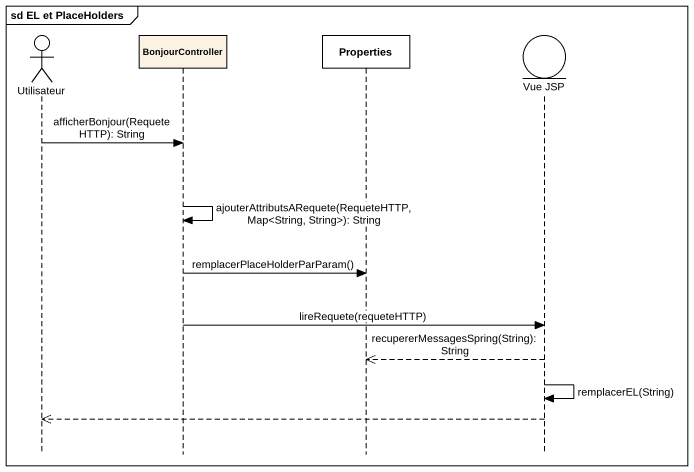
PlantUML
@startuml
mainframe sd EL et PlaceHolders
hide footbox
actor Utilisateur
participant BonjourController
participant Properties #FFFFFF
entity "Vue JSP" as Vue_JSP

Utilisateur -> BonjourController : afficherBonjour(RequeteHTTP): String
BonjourController -> BonjourController : ajouterAttributsARequete(RequeteHTTP, Map<String, String>): String
BonjourController -> Properties : remplacerPlaceHolderParParam()
BonjourController -> Vue_JSP : lireRequete(requeteHTTP)
Vue_JSP -->> Properties : recupererMessagesSpring(String): String
Vue_JSP -> Vue_JSP : remplacerEL(String)
Vue_JSP -->> Utilisateur
@enduml
